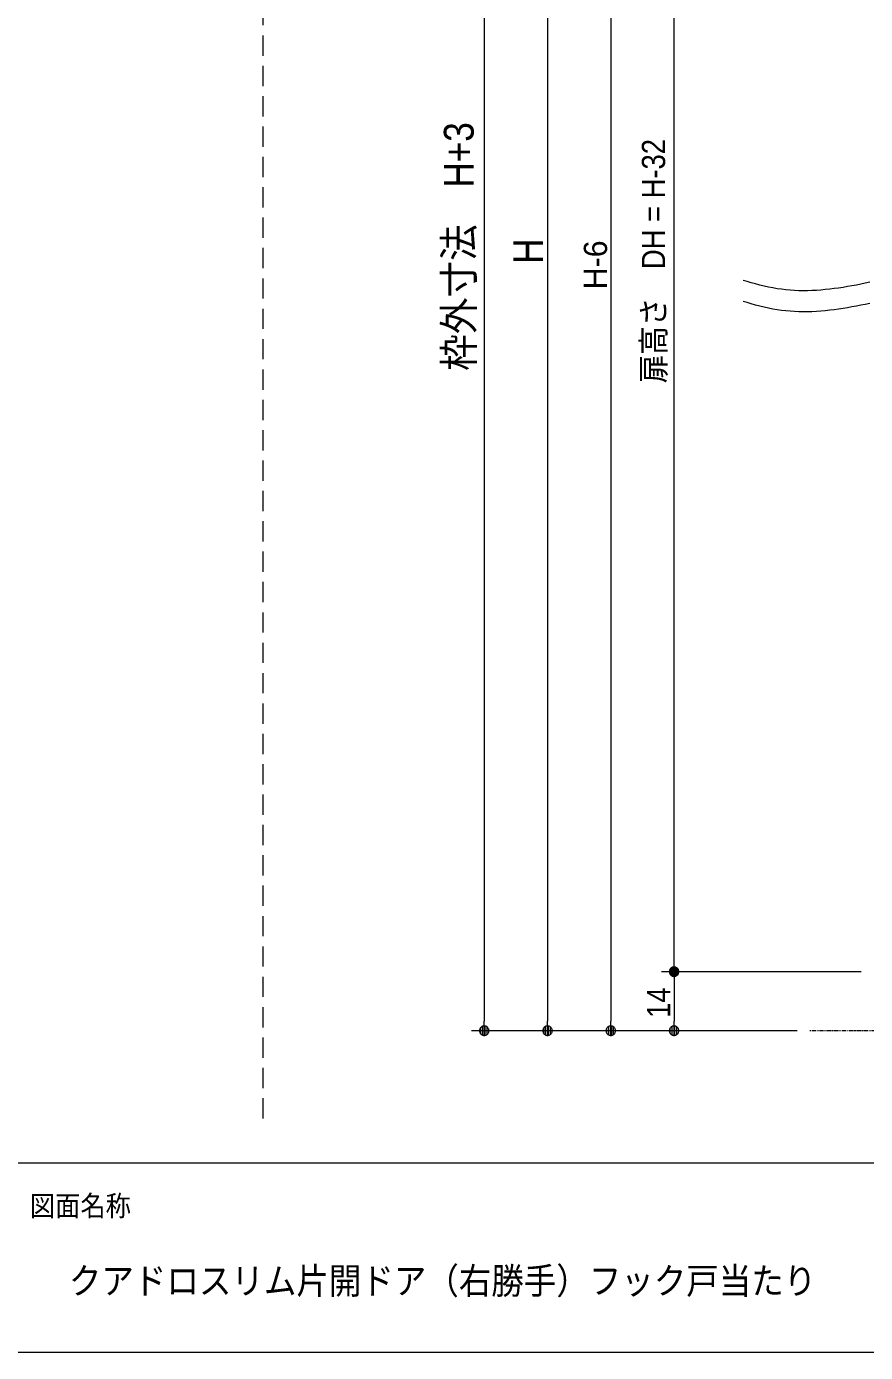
# Model space of a CAD drawing. Units: millimetres, scale not verified. Extents: x -4547 to 4547, y -2284 to 2284.
# Drawn here: x -2931 to -1936, y -2078 to -505 of the extents above; entities that cross this region are included whole.
import ezdxf
from ezdxf.enums import TextEntityAlignment as Align

# ---------------------------------------------------------------- set-up
doc = ezdxf.new("R2010")
doc.units = ezdxf.units.MM
doc.header["$LTSCALE"] = 20
for name, pattern in [('CHAIN2', [12, 9, -1, 1, -1]), ('DASHED1', [1.8, 1.2, -0.6]), ('DOUBLE_CHAIN1', [8.8, 5, -1, 0.6, -0.6, 0.6, -1])]:
    doc.linetypes.add(name, pattern=pattern)
for name, color, linetype, lineweight in [('0-1_0', 7, 'Continuous', 9), ('0-2_2寸法-1', 7, 'Continuous', 9), ('0-4_3一般', 7, 'Continuous', 9), ('0-5_1図面枠', 7, 'Continuous', 9)]:
    doc.layers.add(name, color=color, linetype=linetype, lineweight=lineweight)
doc.styles.add('ＭＳ ゴシック', font='')
doc.styles.add('ＭＳ Ｐゴシック', font='')
doc.styles.get('ＭＳ ゴシック').set_extended_font_data('MS Gothic')
doc.styles.get('ＭＳ Ｐゴシック').set_extended_font_data('MS PGothic')

# ---------------------------------------------------------------- blocks, each defined once
blk = doc.blocks.new('_Dot')
at = {"layer": '0-1_0'}
for p, q in [((-10, 0), (-20, 0)), ((9.78, 2), (-9.78, 2)), ((7.99, 6), (-7.99, 6)), ((9.16, -3.98), (-9.16, -3.98)), ((6, -7.98), (-6, -7.98))]:
    blk.add_line(p, q, dxfattribs=at)
for points in [[(10, 0), (9.92, 1.25), (9.69, 2.49), (9.3, 3.68), (8.76, 4.82), (8.09, 5.88), (7.29, 6.85), (6.37, 7.71), (5.36, 8.44), (4.26, 9.05), (3.09, 9.51), (1.87, 9.82), (0.63, 9.98), (-0.63, 9.98), (-1.87, 9.82), (-3.09, 9.51), (-4.26, 9.05), (-5.36, 8.44), (-6.37, 7.71), (-7.29, 6.85), (-8.09, 5.88), (-8.76, 4.82), (-9.3, 3.68), (-9.69, 2.49), (-9.92, 1.25), (-10, 0), (0, 0)], [(-10, 0), (-9.92, -1.25), (-9.69, -2.49), (-9.3, -3.68), (-8.76, -4.82), (-8.09, -5.88), (-7.29, -6.85), (-6.37, -7.71), (-5.36, -8.44), (-4.26, -9.05), (-3.09, -9.51), (-1.87, -9.82), (-0.63, -9.98), (0.63, -9.98), (1.87, -9.82), (3.09, -9.51), (4.26, -9.05), (5.36, -8.44), (6.37, -7.71), (7.29, -6.85), (8.09, -5.88), (8.76, -4.82), (9.3, -3.68), (9.69, -2.49), (9.92, -1.25), (10, 0), (0, 0)]]:
    blk.add_lwpolyline(points, close=True, dxfattribs=at)
blk = doc.blocks.new('グループ-92')
at = {"layer": '0-4_3一般', "linetype": 'DOUBLE_CHAIN1'}
blk.add_line((-230.9, -33920), (-13230.9, -33920), dxfattribs=at)
at = {"layer": '0-4_3一般', "linetype": 'CHAIN2'}
for points in [[(-11810, -16172.6), (-11915.9, -16196), (-12021.7, -16218.2), (-12127.4, -16239), (-12233, -16258.5), (-12338.5, -16276.6), (-12443.9, -16293.5), (-12549.3, -16309), (-12654.5, -16323.2), (-12759.7, -16336.1), (-12864.7, -16347.6), (-12969.7, -16357.9), (-13074.5, -16366.1), (-13179.1, -16371.7), (-13283.4, -16374.8), (-13387.6, -16375.3), (-13491.5, -16373.3), (-13595.2, -16368.7)], [(-13595.2, -16368.7), (-13698.6, -16361.5), (-13801.9, -16351.8), (-13904.9, -16339.5), (-14007.7, -16324.6), (-14110.3, -16307.2), (-14212.6, -16287.2), (-14314.7, -16264.7), (-14416.6, -16239.6), (-14517.9, -16212.4), (-14617.5, -16184.6), (-14715.1, -16156.2), (-14810.9, -16127.3), (-14810.9, -16127.3)], [(-11810, -16672.6), (-11915.9, -16696), (-12021.7, -16718.2), (-12127.4, -16739), (-12233, -16758.5), (-12338.5, -16776.6), (-12443.9, -16793.5), (-12549.3, -16809), (-12654.5, -16823.2), (-12759.7, -16836.1), (-12864.7, -16847.6), (-12969.7, -16857.9), (-13074.5, -16866.1), (-13179.1, -16871.7), (-13283.4, -16874.8), (-13387.6, -16875.3), (-13491.5, -16873.3), (-13595.2, -16868.7)], [(-13595.2, -16868.7), (-13698.6, -16861.5), (-13801.9, -16851.8), (-13904.9, -16839.5), (-14007.7, -16824.6), (-14110.3, -16807.2), (-14212.6, -16787.2), (-14314.7, -16764.7), (-14416.6, -16739.6), (-14517.9, -16712.4), (-14617.5, -16684.6), (-14715.1, -16656.2), (-14810.9, -16627.3), (-14810.9, -16627.3)]]:
    blk.add_lwpolyline(points, dxfattribs=at)
blk = doc.blocks.new('グループ-98')
at = {"layer": '0-4_3一般'}
blk.add_blockref('グループ-92', (0, 0), dxfattribs=at)
blk = doc.blocks.new('グループ-114')
at = {"layer": '0-5_1図面枠'}
blk.add_line((-60000, -37050), (60000, -37050), dxfattribs=at)
blk.add_lwpolyline([(-60000, 41550), (60000, 41550), (60000, -41550), (-60000, -41550)], close=True, dxfattribs=at)
blk = doc.blocks.new('図面枠')
at = {"layer": '0-5_1図面枠'}
blk.add_blockref('グループ-114', (0, 0), dxfattribs=at)
at = {"layer": '0-5_1図面枠', "style": 'ＭＳ ゴシック', "width": 0.9}
blk.add_text('図面名称', height=488.1, dxfattribs=at).set_placement((-31725.1, -38462.9), align=Align.BOTTOM_LEFT)

msp = doc.modelspace()

# ---------------------------------------------------------------- linework, layer by layer
at = {"layer": '0-2_2寸法-1'}
for p, q in [((-2388.13, 156.74), (-2388.13, -1684.74)), ((-2313.13, 141.74), (-2313.13, -1684.74)), ((-2238.13, 111.74), (-2238.13, -1684.74)), ((-2163.13, -1614.74), (-2163.13, 51.74)), ((-1941.17, -1626), (-2178.13, -1626)), ((-1941.17, -1626), (-2178.13, -1626)), ((-2163.13, -1637.26), (-2163.13, -1684.74)), ((-2328.13, -1696), (-2403.13, -1696)), ((-2253.13, -1696), (-2328.13, -1696)), ((-2178.13, -1696), (-2253.13, -1696)), ((-2017.17, -1696), (-2178.13, -1696))]:
    msp.add_line(p, q, dxfattribs=at)
at = {"layer": '0-4_3一般', "linetype": 'DASHED1'}
msp.add_line((-2650.62, 600), (-2650.62, -1800), dxfattribs=at)

# ---------------------------------------------------------------- block references
at = {"layer": '0-2_2寸法-1', "xscale": 0.5627563, "yscale": 0.5627563}
for p, rotation in [((-2163.13, -1626), 270), ((-2163.13, -1626), 90), ((-2388.13, -1696), 270), ((-2313.13, -1696), 270), ((-2238.13, -1696), 270), ((-2163.13, -1696), 270)]:
    msp.add_blockref('_Dot', p, dxfattribs=dict(at, rotation=rotation))
at = {"layer": '0-4_3一般', "xscale": 0.05, "yscale": 0.05}
msp.add_blockref('グループ-98', (-1340.62, 0), dxfattribs=at)
at = {"layer": '0-5_1図面枠', "xscale": 0.05, "yscale": 0.05}
msp.add_blockref('図面枠', (-1340.62, 0), dxfattribs=at)

# ---------------------------------------------------------------- texts
at = {"layer": '0-2_2寸法-1', "style": 'ＭＳ Ｐゴシック', "width": 0.9}
for s, height, p in [('枠外寸法\u3000H+3', 35.38, (-2390.04, -913.6)), ('扉高さ\u3000DH = H-32', 27.57, (-2165.46, -928.39)), ('H', 35.38, (-2307.82, -786.68)), ('14', 27.57, (-2159.41, -1680.81))]:
    msp.add_text(s, height=height, rotation=90, dxfattribs=at).set_placement(p, align=Align.BOTTOM_LEFT)
at = {"layer": '0-2_2寸法-1', "style": 'ＭＳ Ｐゴシック'}
msp.add_text('H-6', height=27.51, rotation=90, dxfattribs=at).set_placement((-2234.33, -817.03), align=Align.BOTTOM_LEFT)
at = {"layer": '0-5_1図面枠', "style": 'ＭＳ ゴシック', "width": 0.9}
msp.add_text('クアドロスリム片開ドア（右勝手）フック戸当たり', height=31.38, dxfattribs=at).set_placement((-2880.54, -2017.62), align=Align.BOTTOM_LEFT)

doc.saveas('drawing.dxf')
